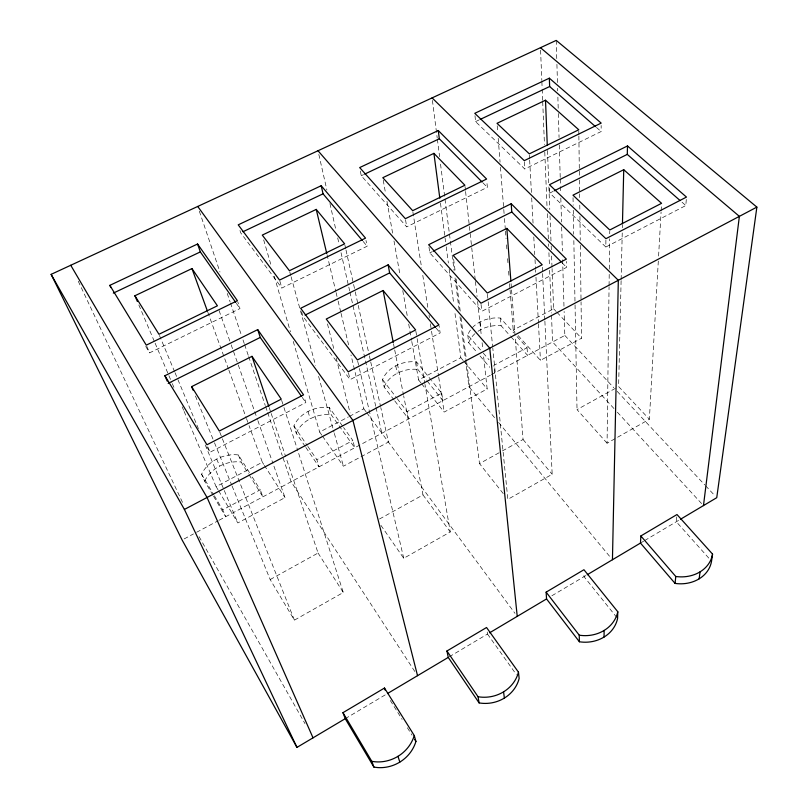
<?xml version="1.0" encoding="UTF-8"?>
<svg xmlns="http://www.w3.org/2000/svg" width="808" height="808" viewBox="0 0 808 808"><rect width="100%" height="100%" fill="white"/><g stroke="black" fill="none" stroke-linecap="round" stroke-linejoin="round"><path stroke-width="0.61" stroke-dasharray="4.04 3.03" d="M474.993 115.695L475.559 121.614L524.766 168.973L601.142 131.542L601.162 125.523M686.285 199.495L685.82 205.545L605.838 247.016L605.899 239.875M658.308 261.065L649.369 419.261L607.071 443.198L609.06 286.759M609.07 285.497L609.212 274.144M609.283 269.094L609.666 238.814M609.727 233.764L609.757 231.25M621.11 280.659L618.615 386.567L649.369 419.261M621.14 279.396L622.241 232.744M622.362 227.694L622.423 225.179M658.591 256.045L661.075 212.1M661.146 210.848L661.429 205.828M676.761 516.938L676.306 521.746L710.707 560.237M345.238 718.676L386.375 694.213M449.309 656.773L487.497 634.058L487.022 630.785M551.904 595.749L586.143 575.387M640.471 543.067L643.633 541.188M644.683 540.562L679.437 519.887M232.088 486.022L270.175 579.548L294.405 620.16L343.289 592.496L298.213 451.985M380.911 525.341L403.737 558.288L450.268 531.957L424.988 384.477M544.885 321.231L552.177 474.276L507.838 499.364L492.789 348.056M270.175 579.548L318.069 553.025L286.032 457.661M379.518 518.989L422.988 494.91L403.657 395.809M503.243 493.567L479.508 463.61L501.283 451.551M502.374 450.945L523.059 439.491L515.14 336.451M607.071 443.198L577.023 409.606L616.423 387.779M218.665 490.88L237.835 522.958L285.012 497.607L273.326 464.459M322.544 436.199L343.42 466.216L388.426 442.037L380.8 407.565M421.695 383.84L444.178 412.07L487.163 388.981L483.336 353.975M518.16 335.603L540.441 360.348L581.528 338.259L581.053 301.839M213.564 496.264L225.684 516.726L222.715 509.828L260.257 489.83L251.642 476.094M305.889 447.46L319.029 466.832L316.857 459.681L352.854 440.511L343.562 427.503M394.859 401.021L408.596 418.948L407.161 411.575L441.713 393.173L431.482 380.467M517.069 336.603L527.058 347.713L493.87 365.398L494.627 372.963M184.184 538.906L193.496 533.926M196.607 532.27L218.14 520.756M219.221 520.18L490.335 375.255M491.416 374.68L564.822 335.441L564.125 311.484M218.029 489.82L216.11 486.608L262.358 462.247L249.056 425.634M321.816 435.169L319.665 432.058L348.379 416.928M349.48 416.352L363.832 408.787L350.985 354.964M420.918 382.861L418.594 379.942L460.833 357.691L454.752 311.595M514.858 331.936L513.211 330.098L553.631 308.808L552.066 268.599M206.777 446.854L210.05 452.238L305.848 402.566L304.212 397.061M301.596 311.686L302.838 316.201L350.106 379.619L440.148 332.926L439.128 326.068M428.967 247.056L429.826 252.864L481.79 311.332L566.58 267.367L566.428 261.469M429.826 252.864L432.068 251.743M605.838 247.016L549.763 193.041L553.137 191.365M145.733 346.44L149.621 352.844L239.996 308.545L237.764 301.808M239.976 230.532L240.683 232.805L281.851 288.032L367.155 246.218L365.994 240.451M360.358 171.074L361.257 175.72L406.697 226.846L487.355 187.304L486.82 181.406M361.257 175.72L363.519 174.649M475.559 121.614L478.982 119.988M596.455 127.452L601.142 131.542M682.043 202.242L685.82 205.545M482.982 182.891L487.355 187.304M562.166 262.903L566.58 267.367M553.631 308.808L556.167 311.484M557.015 312.373L581.528 338.259M564.822 335.441L613.747 387.689M617.181 391.355L704.738 484.861M705.596 485.77L715.03 495.859M613.969 408.535L552.591 341.976L551.45 314.312M617.373 412.231L701.768 503.738M472.337 327.695A28.351 21.291 -5.9 0 1 500.425 318.079L513.747 332.896M500.425 318.079L501.111 325.765L510.212 335.936M511.04 336.855L527.563 355.358L527.058 347.713M470.428 330.038A28.351 21.291 -5.9 0 0 467.792 335.128L482.457 352.157M483.275 353.096L488.981 359.722M467.792 335.128L468.721 342.744L476.811 352.187M480.053 355.964L489.769 367.297M363.146 241.451L367.155 246.218M436.138 328.159L440.148 332.926M460.833 357.691L463.226 360.54M464.024 361.489L487.163 388.981M523.059 439.491L552.177 474.276M494.567 417.645L468.913 386.709L465.56 360.449M498.576 422.473L610.838 557.803M394.092 400.021L384.164 387.072L382.578 379.639A28.866 22.2 -10.5 0 1 416.524 361.903L430.694 379.497M416.524 361.903L417.847 369.418L426.452 380.144M427.24 381.124L442.875 400.627L441.713 393.173M616.807 617.494L584.033 576.639L583.982 573.185M382.578 379.639L396.405 397.607M397.172 398.607L407.161 411.575M363.832 408.787L366.075 411.807M366.812 412.817L514.979 613.343M422.988 494.91L450.268 531.957M305.202 446.44L296.213 433.189L293.92 425.947A29.563 23.028 -16.1 0 1 329.25 407.495L342.844 426.503M329.25 407.495L331.26 414.817L338.37 424.796M339.077 425.786L354.722 447.743L352.854 440.511M487.497 634.058L516.272 674.458M236.391 303.394L239.996 308.545M302.222 397.395L305.848 402.566M293.92 425.947L307.131 445.37M307.818 446.39L316.857 459.681M414.787 671.458L291.132 481.74L282.649 456.712M262.358 462.247L263.691 464.327M264.357 465.368L285.012 497.607M318.069 553.025L343.289 592.496M212.928 495.193L204.646 481.194L201.596 474.185A30.502 23.735 -22.2 0 1 238.39 454.954L250.985 475.033M238.39 454.954L241.137 462.055L248.389 473.65M249.056 474.7L262.893 496.829L260.257 489.83M390.315 700.506L402.131 719.403M407.394 727.796L411.989 735.139M201.596 474.185L213.756 494.708M214.393 495.789L222.715 509.828M199.081 536.643L304.98 723.625M78.265 281.245L183.153 503.748M146.753 346.248L149.621 352.844M138.855 305L154.601 342.016M155.096 343.168L171.821 382.497M172.316 383.659L174.286 388.284M182.154 406.798L183.638 410.262M184.123 411.424L216.11 486.608M159.439 335.431L174.538 371.539M175.023 372.7L177.457 378.528M177.942 379.689L196.445 423.947M196.93 425.119L198.394 428.614M205.212 444.915L237.835 522.958M207.828 446.905L210.05 452.238M216.726 459.045L219.635 466.115M195.435 395.991L213.999 441.592M214.484 442.754L231.613 484.851M219.786 432.199L294.405 620.16M207.838 312.272L228.442 368.953M228.876 370.135L246.046 417.372M246.48 418.554L248.622 424.452M219.079 310.535L230.765 343.683M231.179 344.864L237.855 363.812M238.269 364.994L257.469 419.463M257.883 420.645L272.902 463.267M199.344 211.221L219.968 271.993M227.24 293.445L230.078 301.788M230.482 302.98L241.4 335.158M243.016 339.926L244.228 343.501M244.632 344.693L248.268 355.419M248.672 356.611L265.256 405.464M265.66 406.656L267.276 411.424M267.68 412.615L282.245 455.52M269.205 407.596L270.811 412.363M271.205 413.555L285.628 456.469M281.649 400.334L283.578 406.343M283.962 407.545L297.829 450.783M308.04 411.494L310.201 418.786M263.681 239.925L271.074 265.307M274.245 276.185L290.436 331.765M293.254 341.43L319.665 432.058M279.891 281.234L281.851 288.032M289.759 271.932L290.759 275.579M291.092 276.791L315.585 365.428M318.594 376.366L334.027 432.219M334.361 433.431L343.42 466.216M327.482 323.927L333.987 349.531M336.158 358.065L350.096 412.918M348.47 372.922L350.106 379.619M327.038 254.661L335.795 291.355M336.088 292.587L337.845 299.919M338.138 301.142L340.764 312.151M341.057 313.373L348.945 346.4M357.681 361.156L359.116 367.276M359.398 368.509L403.737 558.288M318.837 154.429L326.886 190.042M329.937 203.555L336.037 230.583M337.704 237.956L339.097 244.097M341.037 252.692L349.642 290.769M349.914 292.001L375.72 406.232M376.003 407.464L381.831 433.26M344.895 245.056L345.713 248.753M345.986 249.985L353.328 283.224M353.601 284.456L354.964 290.607M355.237 291.839L357.954 304.151M358.227 305.384L369.104 354.631M369.377 355.863L370.468 360.782M370.741 362.014L380.538 406.333M395.748 365.812L397.223 373.296M393.506 343.774L394.476 348.723M394.718 349.965L403.414 394.567M383.234 180.184L385.648 193.829M386.971 201.273L392.678 233.532M394.001 240.976L400.152 275.72M402.778 290.607L407.394 316.665M408.707 324.109L411.565 340.239M411.787 341.481L418.594 379.942M415.857 331.179L416.918 337.38M417.13 338.613L424.776 383.234M405.555 219.857L406.697 226.846M412.878 211.918L421.625 267.862M422.796 275.326L428.038 308.888M429.018 315.11L429.401 317.594M430.371 323.806L431.351 330.028M431.543 331.27L438.542 376.023M438.734 377.265L444.178 412.07M440.481 203.202L444.905 236.835M445.077 238.087L445.561 241.824M446.218 246.804L448.359 263.004M449.177 269.236L453.773 304.121M453.621 259.075L455.207 271.549M456.146 279.033L460.257 311.464M461.045 317.696L466.57 361.348M466.731 362.59L479.508 463.61M432.421 100.394L437.199 137.905M437.36 139.148L439.592 156.651M440.542 164.155L449.309 232.926M449.47 234.179L454.086 270.438M455.045 277.932L459.186 310.444M459.984 316.696L465.398 359.207M480.063 321.907L480.901 329.563M465.034 186.496L465.448 190.244M465.58 191.496L469.266 225.24M469.408 226.493L471.589 246.491M471.731 247.743L475.276 280.235M475.417 281.487L477.053 296.486M477.599 301.485L481.285 335.229M482.103 342.733L482.79 348.975M481.053 304.404L481.79 311.332M487.436 294.294L488.062 300.546M488.184 301.788L492.668 346.814M497.223 125.816L497.708 132.078M498.203 138.35L500.061 162.156M500.455 167.175L504.091 213.544M504.475 218.554L505.364 229.836M505.465 231.088L506.05 238.613M506.535 244.874L507.03 251.147M507.616 258.661L508.01 263.671M508.596 271.195L508.99 276.205M509.575 283.729L509.969 288.739M510.07 289.991L513.211 330.098M511.08 283.679L511.464 288.709M511.565 289.961L515.039 335.199M524.341 161.842L524.766 168.973M529.391 155.126L529.594 158.903M529.664 160.156L531.422 192.89M531.694 197.93L533.048 223.109M533.795 236.956L534.745 254.591M535.017 259.62L535.492 268.438M535.563 269.7L535.694 272.215M535.967 277.245L538.401 322.574M538.471 323.836L540.441 360.348M542.309 267.286L542.552 272.306M542.612 273.559L544.824 319.978M540.582 50.207L541.825 80.396M541.875 81.648L542.128 87.941M542.178 89.193L542.653 100.515M542.703 101.768L544.461 144.531M544.774 152.076L547.097 208.666M547.309 213.706L548.339 238.855M548.551 243.885L548.652 246.4M548.915 252.692L549.43 265.266M549.642 270.296L551.399 313.049M547.471 150.48L548.844 185.658M548.885 186.921L549.773 209.535M550.016 215.817L550.995 240.946M551.187 245.975L551.329 249.743M551.581 256.025L552.015 267.337M549.581 188.284L549.763 193.041M556.227 40.4L556.773 59.317M556.924 64.357L557.47 83.264M557.621 88.314L557.692 90.829M557.874 97.142L558.207 108.484M558.358 113.524L559.055 137.481M559.277 145.046L560.227 177.831M560.267 179.093L560.449 185.396M560.489 186.658L560.671 192.961M560.823 198L561.52 221.958M561.661 227.008L562.368 250.965M562.62 259.782L563.984 306.434M573.034 197.697L573.175 205.262M573.266 210.312L573.72 234.28M573.842 240.582L575.023 303.646M575.054 304.909L577.023 409.606M578.801 131.027L578.851 134.795M578.871 136.047L579.316 169.963M579.336 171.215L579.427 178.75M579.447 180.012L579.609 192.567M579.629 193.829L579.679 197.596M579.78 205.131L579.861 211.413M579.932 216.433L580.245 240.299M580.306 245.319L581.033 300.586M468.721 342.744A28.139 21.25 -5.8 0 1 475.478 333.179M478.053 331.25A28.139 21.25 -5.8 0 1 501.111 325.765M384.164 387.072A28.644 22.139 -10.5 0 1 417.847 369.418M204.646 481.194A30.27 23.664 -22.3 0 1 241.137 462.055M296.213 433.189A29.341 22.957 -16.2 0 1 331.26 414.817"/><path stroke-width="1.21" d="M604.051 637.058L604.131 630.432M612.444 559.732L618.322 280.285L432.098 97.889M622.453 223.917L623.736 169.7L572.983 195.172L609.777 229.987L661.57 203.313L623.736 169.7M680.154 200.586L627.281 154.379L627.503 145.935L549.45 184.709L605.909 238.693L686.477 197.081L627.503 145.935M617.787 611.747L617.585 618.474A33.623 29.684 4.9 0 1 579.386 641.764L546.551 598.93L546.127 592.153L583.942 569.731L617.787 611.747A33.916 29.835 4.6 0 1 579.245 635.189L579.386 641.764M640.471 543.067L640.855 535.967L676.983 514.534L712.555 554.106L711.545 561.176A33.36 27.947 10 0 1 675.074 583.416L640.471 543.067L587.194 574.761M675.074 583.416L675.771 576.488L640.855 535.967M703.475 505.586L739.37 216.352L540.471 47.692M699.152 578.831L700.061 571.852M345.238 718.676L373.892 767.075A35.279 32.613 -29.8 0 0 415.928 741.441L414.262 735.522L384.487 688.032L342.966 712.666L345.238 718.676L296.96 747.39L182.113 540.017L51.126 274.356L556.227 40.4L756.874 207.111L716.746 497.688L680.487 519.261M387.446 693.567L448.248 657.409L446.935 650.995L486.547 627.503L518.463 672.155L519.15 678.488A34.118 31.391 -7.5 0 1 479.104 702.91L448.248 657.409M489.618 632.795L546.551 598.93M296.96 747.39L184.406 509.444L756.874 207.111M191.627 386.638L251.985 356.338L281.265 399.142L219.322 431.028L191.627 386.638L193.061 390.143M383.113 290.496L326.25 319.049L357.399 359.934L415.645 329.937L383.113 290.496L393.264 342.531M506.828 228.391L453.157 255.338L487.315 293.041L542.198 264.782L506.828 228.391L510.888 281.164M168.175 383.366L260.247 337.451L257.722 329.624L164.903 375.73L167.246 381.184M305.101 315.08L389.628 272.912L388.133 264.842L300.667 308.292L348.187 371.811L438.966 324.927L388.133 264.842M433.189 251.187L511.777 211.989L511.191 203.717L428.634 244.723L480.932 303.242L566.368 259.115L511.191 203.717M554.258 190.799L627.281 154.379M134.926 295.748L191.961 268.579L217.413 305.798L158.954 334.27L134.926 295.748L137.38 301.525M316.231 209.403L262.277 235.098L289.416 270.72L344.622 243.834L316.231 209.403L326.745 253.439M433.916 153.358L382.8 177.699L412.686 210.676L464.893 185.244L433.916 153.358L439.825 198.213M545.511 100.212L497.021 123.311L529.321 153.863L578.791 129.775L545.511 100.212L547.279 145.45M113.312 293.112L200.333 251.914L235.673 302.364M242.945 231.734L323.049 193.819L362.348 240.501M364.65 174.114L439.32 138.774L482.113 182.012M480.124 119.453L549.642 86.537L595.516 126.634M109.858 285.345L197.566 244.006L237.39 300.687L146.278 345.157L109.858 285.345L110.847 287.567M321.19 185.729L238.219 224.836L279.568 280.093L365.529 238.138L321.19 185.729L323.049 193.819M438.279 130.532L359.671 167.579L405.364 218.695L486.608 179.043L438.279 130.532L439.32 138.774M549.349 78.174L474.771 113.322L524.281 160.651L601.182 123.109L549.349 78.174L549.642 86.537M511.777 211.989L561.277 262.004M318.009 150.743L489.759 348.177L517.231 616.373M389.628 272.912L435.34 327.21M546.127 592.153L579.245 635.189M197.728 206.454L352.945 420.433L417.534 675.68M257.722 329.624L303.566 394.859L206.939 444.764L164.903 375.73M260.247 337.451L301.505 396.364M446.935 650.995L478.043 696.738L479.104 702.91M414.615 739.34L415.928 741.441M342.966 712.666L371.811 761.338L373.892 767.075M70.74 265.266L207.06 497.476L313.029 737.835M51.126 274.356L184.406 509.444M191.961 268.579L207.414 311.09M197.566 244.006L200.333 251.914M251.985 356.338L268.801 406.404M397.99 756.318L399.819 762.096M384.487 688.032L385.123 690.093M503.556 691.85L504.394 698.072M712.555 554.106A33.643 28.078 9.7 0 1 675.771 576.488M414.262 735.522A35.592 32.805 -29.2 0 1 371.811 761.338M518.463 672.155A34.421 31.562 -7.6 0 1 478.043 696.738"/></g></svg>
